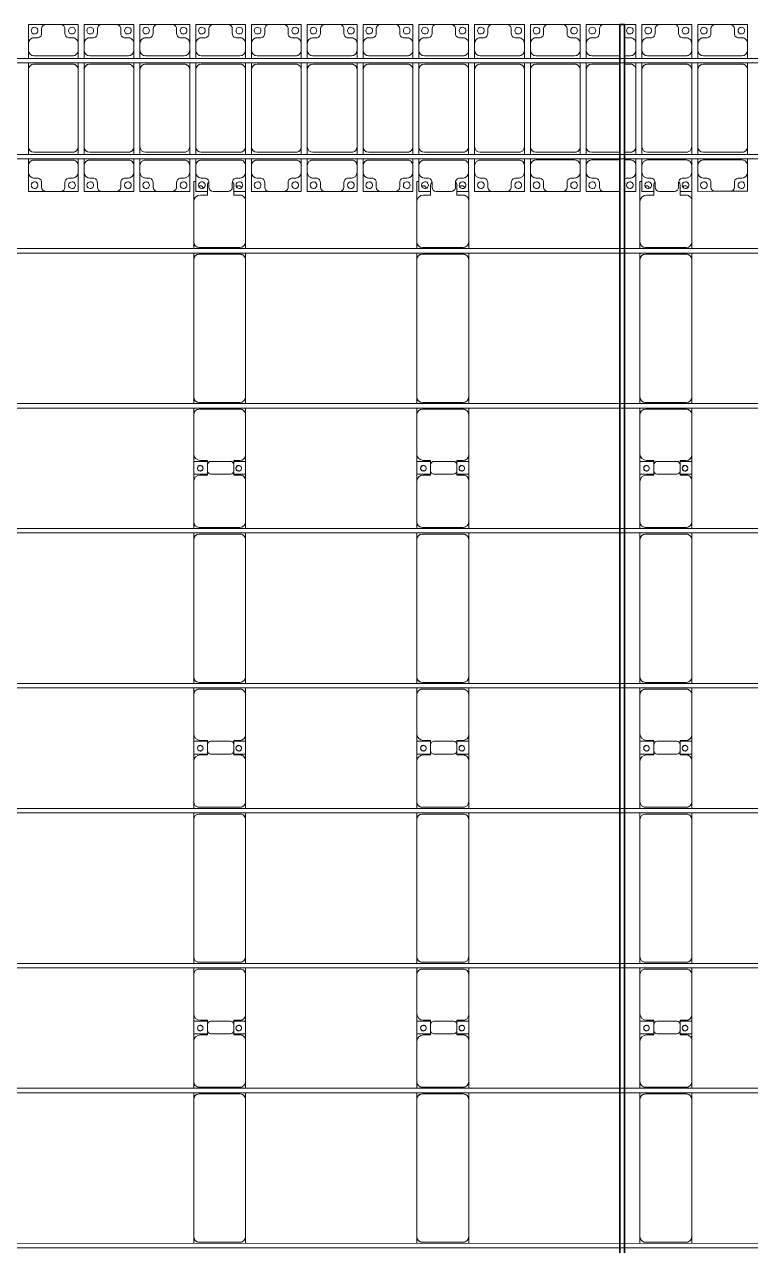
# Model space of a CAD drawing. Header units: millimetres. Extents: x -201615 to 10595, y 61217 to 115919.
# Drawn here: x -139633 to -133125, y 97802 to 108753 of the extents above; entities that cross this region are included whole.
import ezdxf

# ---------------------------------------------------------------- set-up
doc = ezdxf.new("R2010")
doc.units = ezdxf.units.MM
doc.layers.add('A-GENM', color=13, linetype='Continuous', lineweight=9)
doc.layers.add('S-BEAM', color=12, linetype='Continuous', lineweight=9)

# ---------------------------------------------------------------- blocks, each defined once
blk = doc.blocks.new('Dai phaodi lai - DẢI PHAO ĐI LẠI-38152-BỐ TRÍ KHUNG KẾT CẤU BÈ PIN 03')
at = {"layer": 'A-GENM', "color": 7}
for p, q in [((54277, 748), (54433, 748)), ((54277, 579), (54277, 748)), ((54395, 710), (54395, 671)), ((54567, 748), (54433, 748)), ((54567, 748), (54723, 748)), ((54605, 671), (54605, 710)), ((54723, 748), (54723, 579)), ((54777, 748), (54933, 748)), ((54777, 579), (54777, 748)), ((54895, 710), (54895, 671)), ((55067, 748), (54933, 748)), ((55067, 748), (55223, 748)), ((55105, 671), (55105, 710)), ((55223, 748), (55223, 579)), ((55277, 748), (55433, 748)), ((55277, 579), (55277, 748)), ((55395, 710), (55395, 671)), ((55567, 748), (55433, 748)), ((55567, 748), (55723, 748)), ((55605, 671), (55605, 710)), ((55723, 748), (55723, 579)), ((55777, 748), (55933, 748)), ((55777, 579), (55777, 748)), ((55895, 710), (55895, 671)), ((56067, 748), (55933, 748)), ((56067, 748), (56223, 748)), ((56105, 671), (56105, 710)), ((56223, 748), (56223, 579)), ((56277, 748), (56433, 748)), ((56277, 579), (56277, 748)), ((56395, 710), (56395, 671)), ((56567, 748), (56433, 748)), ((56567, 748), (56723, 748)), ((56605, 671), (56605, 710)), ((56723, 748), (56723, 579)), ((56777, 748), (56933, 748)), ((56777, 579), (56777, 748)), ((56895, 710), (56895, 671)), ((57067, 748), (56933, 748)), ((57067, 748), (57223, 748)), ((57105, 671), (57105, 710)), ((57223, 748), (57223, 579)), ((57277, 748), (57433, 748)), ((57277, 579), (57277, 748)), ((57395, 710), (57395, 671)), ((57567, 748), (57433, 748)), ((57567, 748), (57723, 748)), ((57605, 671), (57605, 710)), ((57723, 748), (57723, 579)), ((57777, 748), (57933, 748)), ((57777, 579), (57777, 748)), ((57895, 710), (57895, 671)), ((58067, 748), (57933, 748)), ((58067, 748), (58223, 748)), ((58105, 671), (58105, 710)), ((58223, 748), (58223, 579)), ((58277, 748), (58433, 748)), ((58277, 579), (58277, 748)), ((58395, 710), (58395, 671)), ((58567, 748), (58433, 748)), ((58567, 748), (58723, 748)), ((58605, 671), (58605, 710)), ((58723, 748), (58723, 579)), ((58777, 748), (58933, 748)), ((58777, 579), (58777, 748)), ((58895, 710), (58895, 671)), ((59067, 748), (58933, 748)), ((59067, 748), (59223, 748)), ((59105, 671), (59105, 710)), ((59223, 748), (59223, 579)), ((59277, 748), (59433, 748)), ((59277, 579), (59277, 748)), ((59395, 710), (59395, 671)), ((59567, 748), (59433, 748)), ((59567, 748), (59580, 748)), ((59620, 748), (59723, 748)), ((59723, 748), (59723, 579)), ((59777, 748), (59933, 748)), ((59777, 579), (59777, 748)), ((59895, 710), (59895, 671)), ((60067, 748), (59933, 748)), ((60067, 748), (60223, 748)), ((60105, 671), (60105, 710)), ((60223, 748), (60223, 579)), ((60277, 748), (60433, 748)), ((60277, 579), (60277, 748)), ((60395, 710), (60395, 671)), ((60567, 748), (60433, 748)), ((60567, 748), (60723, 748)), ((60605, 671), (60605, 710)), ((60723, 748), (60723, 579)), ((54277, 579), (54277, 517)), ((54364, 629), (54327, 629)), ((54673, 629), (54636, 629)), ((54723, 517), (54723, 579)), ((54777, 579), (54777, 517)), ((54864, 629), (54827, 629)), ((55173, 629), (55136, 629)), ((55223, 517), (55223, 579)), ((55277, 579), (55277, 517)), ((55364, 629), (55327, 629)), ((55673, 629), (55636, 629)), ((55723, 517), (55723, 579)), ((55777, 579), (55777, 517)), ((55864, 629), (55827, 629)), ((56173, 629), (56136, 629)), ((56223, 517), (56223, 579)), ((56277, 579), (56277, 517)), ((56364, 629), (56327, 629)), ((56673, 629), (56636, 629)), ((56723, 517), (56723, 579)), ((56777, 579), (56777, 517)), ((56864, 629), (56827, 629)), ((57173, 629), (57136, 629)), ((57223, 517), (57223, 579)), ((57277, 579), (57277, 517)), ((57364, 629), (57327, 629)), ((57673, 629), (57636, 629)), ((57723, 517), (57723, 579)), ((57777, 579), (57777, 517)), ((57864, 629), (57827, 629)), ((58173, 629), (58136, 629)), ((58223, 517), (58223, 579)), ((58277, 579), (58277, 517)), ((58364, 629), (58327, 629)), ((58673, 629), (58636, 629)), ((58723, 517), (58723, 579)), ((58777, 579), (58777, 517)), ((58864, 629), (58827, 629)), ((59173, 629), (59136, 629)), ((59223, 517), (59223, 579)), ((59277, 579), (59277, 517)), ((59364, 629), (59327, 629)), ((59673, 629), (59636, 629)), ((59723, 517), (59723, 579)), ((59777, 579), (59777, 517)), ((59864, 629), (59827, 629)), ((60173, 629), (60136, 629)), ((60223, 517), (60223, 579)), ((60277, 579), (60277, 517)), ((60364, 629), (60327, 629)), ((60673, 629), (60636, 629)), ((60723, 517), (60723, 579)), ((54277, 443), (54277, 517)), ((54327, 467), (54673, 467)), ((54723, 517), (54723, 443)), ((54777, 443), (54777, 517)), ((54827, 467), (55173, 467)), ((55223, 517), (55223, 443)), ((55277, 443), (55277, 517)), ((55327, 467), (55673, 467)), ((55723, 517), (55723, 443)), ((55777, 443), (55777, 517)), ((55827, 467), (56173, 467)), ((56223, 517), (56223, 443)), ((56277, 443), (56277, 517)), ((56327, 467), (56673, 467)), ((56723, 517), (56723, 443)), ((56777, 443), (56777, 517)), ((56827, 467), (57173, 467)), ((57223, 517), (57223, 443)), ((57277, 443), (57277, 517)), ((57327, 467), (57673, 467)), ((57723, 517), (57723, 443)), ((57777, 443), (57777, 517)), ((57827, 467), (58173, 467)), ((58223, 517), (58223, 443)), ((58277, 443), (58277, 517)), ((58327, 467), (58673, 467)), ((58723, 517), (58723, 443)), ((58777, 443), (58777, 517)), ((58827, 467), (59173, 467)), ((59223, 517), (59223, 443)), ((59277, 443), (59277, 517)), ((59327, 467), (59580, 467)), ((59620, 467), (59673, 467)), ((59723, 517), (59723, 443)), ((59777, 443), (59777, 517)), ((59827, 467), (60173, 467)), ((60223, 517), (60223, 443)), ((60277, 443), (60277, 517)), ((60327, 467), (60673, 467)), ((60723, 517), (60723, 443)), ((54277, 343), (54277, 403)), ((54277, 343), (54277, -348)), ((54673, 393), (54327, 393)), ((54723, 403), (54723, 343)), ((54723, -348), (54723, 343)), ((54777, 343), (54777, 403)), ((54777, 343), (54777, -348)), ((55173, 393), (54827, 393)), ((55223, 403), (55223, 343)), ((55223, -348), (55223, 343)), ((55277, 343), (55277, 403)), ((55277, 343), (55277, -348)), ((55673, 393), (55327, 393)), ((55723, 403), (55723, 343)), ((55723, -348), (55723, 343)), ((55777, 343), (55777, 403)), ((55777, 343), (55777, -348)), ((56173, 393), (55827, 393)), ((56223, 403), (56223, 343)), ((56223, -348), (56223, 343)), ((56277, 343), (56277, 403)), ((56277, 343), (56277, -348)), ((56673, 393), (56327, 393)), ((56723, 403), (56723, 343)), ((56723, -348), (56723, 343)), ((56777, 343), (56777, 403)), ((56777, 343), (56777, -348)), ((57173, 393), (56827, 393)), ((57223, 403), (57223, 343)), ((57223, -348), (57223, 343)), ((57277, 343), (57277, 403)), ((57277, 343), (57277, -348)), ((57673, 393), (57327, 393)), ((57723, 403), (57723, 343)), ((57723, -348), (57723, 343)), ((57777, 343), (57777, 403)), ((57777, 343), (57777, -348)), ((58173, 393), (57827, 393)), ((58223, 403), (58223, 343)), ((58223, -348), (58223, 343)), ((58277, 343), (58277, 403)), ((58277, 343), (58277, -348)), ((58673, 393), (58327, 393)), ((58723, 403), (58723, 343)), ((58723, -348), (58723, 343)), ((58777, 343), (58777, 403)), ((58777, 343), (58777, -348)), ((59173, 393), (58827, 393)), ((59223, 403), (59223, 343)), ((59223, -348), (59223, 343)), ((59277, 343), (59277, 403)), ((59277, 343), (59277, -348)), ((59580, 393), (59327, 393)), ((59673, 393), (59620, 393)), ((59723, 403), (59723, 343)), ((59723, -348), (59723, 343)), ((59777, 343), (59777, 403)), ((59777, 343), (59777, -348)), ((60173, 393), (59827, 393)), ((60223, 403), (60223, 343)), ((60223, -348), (60223, 343)), ((60277, 343), (60277, 403)), ((60277, 343), (60277, -348)), ((60673, 393), (60327, 393)), ((60723, 403), (60723, 343)), ((60723, -348), (60723, 343)), ((54277, -417), (54277, -348)), ((54327, -398), (54673, -398)), ((54723, -348), (54723, -417)), ((54777, -417), (54777, -348)), ((54827, -398), (55173, -398)), ((55223, -348), (55223, -417)), ((55277, -417), (55277, -348)), ((55327, -398), (55673, -398)), ((55723, -348), (55723, -417)), ((55777, -417), (55777, -348)), ((55827, -398), (56173, -398)), ((56223, -348), (56223, -417)), ((56277, -417), (56277, -348)), ((56327, -398), (56673, -398)), ((56723, -348), (56723, -417)), ((56777, -417), (56777, -348)), ((56827, -398), (57173, -398)), ((57223, -348), (57223, -417)), ((57277, -417), (57277, -348)), ((57327, -398), (57673, -398)), ((57723, -348), (57723, -417)), ((57777, -417), (57777, -348)), ((57827, -398), (58173, -398)), ((58223, -348), (58223, -417)), ((58277, -417), (58277, -348)), ((58327, -398), (58673, -398)), ((58723, -348), (58723, -417)), ((58777, -417), (58777, -348)), ((58827, -398), (59173, -398)), ((59223, -348), (59223, -417)), ((59277, -417), (59277, -348)), ((59327, -398), (59580, -398)), ((59620, -398), (59673, -398)), ((59723, -348), (59723, -417)), ((59777, -417), (59777, -348)), ((59827, -398), (60173, -398)), ((60223, -348), (60223, -417)), ((60277, -417), (60277, -348)), ((60327, -398), (60673, -398)), ((60723, -348), (60723, -417)), ((54277, -517), (54277, -457)), ((54277, -517), (54277, -579)), ((54673, -467), (54327, -467)), ((54723, -457), (54723, -517)), ((54723, -579), (54723, -517)), ((54777, -517), (54777, -457)), ((54777, -517), (54777, -579)), ((55173, -467), (54827, -467)), ((55223, -457), (55223, -517)), ((55223, -579), (55223, -517)), ((55277, -517), (55277, -457)), ((55277, -517), (55277, -579)), ((55673, -467), (55327, -467)), ((55723, -457), (55723, -517)), ((55723, -579), (55723, -517)), ((55777, -517), (55777, -457)), ((55777, -517), (55777, -579)), ((56173, -467), (55827, -467)), ((56223, -457), (56223, -517)), ((56223, -579), (56223, -517)), ((56277, -517), (56277, -457)), ((56277, -517), (56277, -579)), ((56673, -467), (56327, -467)), ((56723, -457), (56723, -517)), ((56723, -579), (56723, -517)), ((56777, -517), (56777, -457)), ((56777, -517), (56777, -579)), ((57173, -467), (56827, -467)), ((57223, -457), (57223, -517)), ((57223, -579), (57223, -517)), ((57277, -517), (57277, -457)), ((57277, -517), (57277, -579)), ((57673, -467), (57327, -467)), ((57723, -457), (57723, -517)), ((57723, -579), (57723, -517)), ((57777, -517), (57777, -457)), ((57777, -517), (57777, -579)), ((58173, -467), (57827, -467)), ((58223, -457), (58223, -517)), ((58223, -579), (58223, -517)), ((58277, -517), (58277, -457)), ((58277, -517), (58277, -579)), ((58673, -467), (58327, -467)), ((58723, -457), (58723, -517)), ((58723, -579), (58723, -517)), ((58777, -517), (58777, -457)), ((58777, -517), (58777, -579)), ((59173, -467), (58827, -467)), ((59223, -457), (59223, -517)), ((59223, -579), (59223, -517)), ((59277, -517), (59277, -457)), ((59277, -517), (59277, -579)), ((59580, -467), (59327, -467)), ((59673, -467), (59620, -467)), ((59723, -457), (59723, -517)), ((59723, -579), (59723, -517)), ((59777, -517), (59777, -457)), ((59777, -517), (59777, -579)), ((60173, -467), (59827, -467)), ((60223, -457), (60223, -517)), ((60223, -579), (60223, -517)), ((60277, -517), (60277, -457)), ((60277, -517), (60277, -579)), ((60673, -467), (60327, -467)), ((60723, -457), (60723, -517)), ((60723, -579), (60723, -517)), ((54277, -748), (54277, -579)), ((54327, -629), (54364, -629)), ((54636, -629), (54673, -629)), ((54723, -579), (54723, -748)), ((54777, -748), (54777, -579)), ((54827, -629), (54864, -629)), ((55136, -629), (55173, -629)), ((55223, -579), (55223, -748)), ((55277, -748), (55277, -579)), ((55327, -629), (55364, -629)), ((55636, -629), (55673, -629)), ((55723, -579), (55723, -748)), ((55777, -748), (55777, -579)), ((55827, -629), (55864, -629)), ((56136, -629), (56173, -629)), ((56223, -579), (56223, -748)), ((56277, -748), (56277, -579)), ((56327, -629), (56364, -629)), ((56636, -629), (56673, -629)), ((56723, -579), (56723, -748)), ((56777, -748), (56777, -579)), ((56827, -629), (56864, -629)), ((57136, -629), (57173, -629)), ((57223, -579), (57223, -748)), ((57277, -748), (57277, -579)), ((57327, -629), (57364, -629)), ((57636, -629), (57673, -629)), ((57723, -579), (57723, -748)), ((57777, -748), (57777, -579)), ((57827, -629), (57864, -629)), ((58136, -629), (58173, -629)), ((58223, -579), (58223, -748)), ((58277, -748), (58277, -579)), ((58327, -629), (58364, -629)), ((58636, -629), (58673, -629)), ((58723, -579), (58723, -748)), ((58777, -748), (58777, -579)), ((58827, -629), (58864, -629)), ((59136, -629), (59173, -629)), ((59223, -579), (59223, -748)), ((59277, -748), (59277, -579)), ((59327, -629), (59364, -629)), ((59636, -629), (59673, -629)), ((59723, -579), (59723, -748)), ((59777, -748), (59777, -579)), ((59827, -629), (59864, -629)), ((60136, -629), (60173, -629)), ((60223, -579), (60223, -748)), ((60277, -748), (60277, -579)), ((60327, -629), (60364, -629)), ((60636, -629), (60673, -629)), ((60723, -579), (60723, -748)), ((54433, -748), (54277, -748)), ((54395, -671), (54395, -710)), ((54433, -748), (54567, -748)), ((54723, -748), (54567, -748)), ((54605, -710), (54605, -671)), ((54933, -748), (54777, -748)), ((54895, -671), (54895, -710)), ((54933, -748), (55067, -748)), ((55223, -748), (55067, -748)), ((55105, -710), (55105, -671)), ((55433, -748), (55277, -748)), ((55395, -671), (55395, -710)), ((55433, -748), (55567, -748)), ((55723, -748), (55567, -748)), ((55605, -710), (55605, -671)), ((55882, -748), (55777, -748)), ((55895, -671), (55895, -710)), ((55933, -748), (56067, -748)), ((56105, -710), (56105, -671)), ((56223, -748), (56118, -748)), ((56433, -748), (56277, -748)), ((56395, -671), (56395, -710)), ((56433, -748), (56567, -748)), ((56723, -748), (56567, -748)), ((56605, -710), (56605, -671)), ((56933, -748), (56777, -748)), ((56895, -671), (56895, -710)), ((56933, -748), (57067, -748)), ((57223, -748), (57067, -748)), ((57105, -710), (57105, -671)), ((57433, -748), (57277, -748)), ((57395, -671), (57395, -710)), ((57433, -748), (57567, -748)), ((57723, -748), (57567, -748)), ((57605, -710), (57605, -671)), ((57882, -748), (57777, -748)), ((57895, -671), (57895, -710)), ((57933, -748), (58067, -748)), ((58105, -710), (58105, -671)), ((58223, -748), (58118, -748)), ((58433, -748), (58277, -748)), ((58395, -671), (58395, -710)), ((58433, -748), (58567, -748)), ((58723, -748), (58567, -748)), ((58605, -710), (58605, -671)), ((58933, -748), (58777, -748)), ((58895, -671), (58895, -710)), ((58933, -748), (59067, -748)), ((59223, -748), (59067, -748)), ((59105, -710), (59105, -671)), ((59433, -748), (59277, -748)), ((59395, -671), (59395, -710)), ((59433, -748), (59567, -748)), ((59580, -748), (59567, -748)), ((59723, -748), (59620, -748)), ((59882, -748), (59777, -748)), ((59895, -671), (59895, -710)), ((59933, -748), (60067, -748)), ((60105, -710), (60105, -671)), ((60223, -748), (60118, -748)), ((60433, -748), (60277, -748)), ((60395, -671), (60395, -710)), ((60433, -748), (60567, -748)), ((60723, -748), (60567, -748)), ((60605, -710), (60605, -671))]:
    blk.add_line(p, q, dxfattribs=at)
for centre, radius, start, end in [((54332, 693), 30, 90, 270), ((54332, 693), 30, 270, 90), ((54355, 668), 40, 283.1885, 3.5081), ((54433, 710), 38, 90, 180), ((54433, 710), 38, 90, 120), ((54567, 710), 38, 0, 90), ((54567, 710), 38, 60, 90), ((54645, 668), 40, 176.4919, 256.8115), ((54668, 693), 30, 90, 270), ((54668, 693), 30, 270, 90), ((54832, 693), 30, 90, 270), ((54832, 693), 30, 270, 90), ((54855, 668), 40, 283.1885, 3.5081), ((54933, 710), 38, 90, 180), ((54933, 710), 38, 90, 120), ((55067, 710), 38, 0, 90), ((55067, 710), 38, 60, 90), ((55145, 668), 40, 176.4919, 256.8115), ((55168, 693), 30, 90, 270), ((55168, 693), 30, 270, 90), ((55332, 693), 30, 90, 270), ((55332, 693), 30, 270, 90), ((55355, 668), 40, 283.1885, 3.5081), ((55433, 710), 38, 90, 180), ((55433, 710), 38, 90, 120), ((55567, 710), 38, 0, 90), ((55567, 710), 38, 64.7477, 90), ((55645, 668), 40, 176.4919, 256.8115), ((55668, 693), 30, 90, 270), ((55668, 693), 30, 270, 90), ((55832, 693), 30, 90, 270), ((55832, 693), 30, 270, 90), ((55855, 668), 40, 283.1885, 3.5081), ((55933, 710), 38, 90, 180), ((55933, 710), 38, 90, 120), ((56067, 710), 38, 360, 90), ((56067, 710), 38, 60, 90), ((56145, 668), 40, 176.4919, 256.8115), ((56168, 693), 30, 90, 270), ((56168, 693), 30, 270, 90), ((56332, 693), 30, 90, 270), ((56332, 693), 30, 270, 90), ((56355, 668), 40, 283.1885, 3.5081), ((56433, 710), 38, 90, 180), ((56433, 710), 38, 90, 120), ((56567, 710), 38, 0, 90), ((56567, 710), 38, 60, 90), ((56645, 668), 40, 176.4919, 256.8115), ((56668, 693), 30, 90, 270), ((56668, 693), 30, 270, 90), ((56832, 693), 30, 90, 270), ((56832, 693), 30, 270, 90), ((56855, 668), 40, 283.1885, 3.5081), ((56933, 710), 38, 90, 180), ((56933, 710), 38, 90, 120), ((57067, 710), 38, 0, 90), ((57067, 710), 38, 60, 90), ((57145, 668), 40, 176.4919, 256.8115), ((57168, 693), 30, 90, 270), ((57168, 693), 30, 270, 90), ((57332, 693), 30, 90, 270), ((57332, 693), 30, 270, 90), ((57355, 668), 40, 283.1885, 3.5081), ((57433, 710), 38, 90, 180), ((57433, 710), 38, 90, 120), ((57567, 710), 38, 0, 90), ((57567, 710), 38, 60, 90), ((57645, 668), 40, 176.4919, 256.8115), ((57668, 693), 30, 90, 270), ((57668, 693), 30, 270, 90), ((57832, 693), 30, 90, 270), ((57832, 693), 30, 270, 90), ((57855, 668), 40, 283.1885, 3.5081), ((57933, 710), 38, 90, 180), ((57933, 710), 38, 90, 120), ((58067, 710), 38, 360, 90), ((58067, 710), 38, 60, 90), ((58145, 668), 40, 176.4919, 256.8115), ((58168, 693), 30, 90, 270), ((58168, 693), 30, 270, 90), ((58332, 693), 30, 90, 270), ((58332, 693), 30, 270, 90), ((58355, 668), 40, 283.1885, 3.5081), ((58433, 710), 38, 90, 180), ((58433, 710), 38, 90, 120), ((58567, 710), 38, 0, 90), ((58567, 710), 38, 60, 90), ((58645, 668), 40, 176.4919, 256.8115), ((58668, 693), 30, 90, 270), ((58668, 693), 30, 270, 90), ((58832, 693), 30, 90, 270), ((58832, 693), 30, 270, 90), ((58855, 668), 40, 283.1885, 3.5081), ((58933, 710), 38, 90, 180), ((58933, 710), 38, 90, 120), ((59067, 710), 38, 0, 90), ((59067, 710), 38, 60, 90), ((59145, 668), 40, 176.4919, 256.8115), ((59168, 693), 30, 90, 270), ((59168, 693), 30, 270, 90), ((59332, 693), 30, 90, 270), ((59332, 693), 30, 270, 90), ((59355, 668), 40, 283.1885, 3.5081), ((59433, 710), 38, 90, 180), ((59433, 710), 38, 90, 120), ((59567, 710), 38, 75, 90), ((59567, 710), 38, 75, 90), ((59668, 693), 30, 90, 270), ((59668, 693), 30, 270, 90), ((59832, 693), 30, 90, 270), ((59832, 693), 30, 270, 90), ((59855, 668), 40, 283.1885, 3.5081), ((59933, 710), 38, 90, 180), ((59933, 710), 38, 90, 120), ((60067, 710), 38, 0, 90), ((60067, 710), 38, 60, 90), ((60145, 668), 40, 176.4919, 256.8115), ((60168, 693), 30, 90, 270), ((60168, 693), 30, 270, 90), ((60332, 693), 30, 90, 270), ((60332, 693), 30, 270, 90), ((60355, 668), 40, 283.1885, 3.5081), ((60433, 710), 38, 90, 180), ((60433, 710), 38, 90, 120), ((60567, 710), 38, 360, 90), ((60567, 710), 38, 60, 90), ((60645, 668), 40, 176.4919, 256.8115), ((60668, 693), 30, 90, 270), ((60668, 693), 30, 270, 90), ((54327, 579), 50, 90, 180), ((54327, 579), 50, 90, 120), ((54673, 579), 50, 0, 90), ((54673, 579), 50, 60, 90), ((54827, 579), 50, 90, 180), ((54827, 579), 50, 90, 120), ((55173, 579), 50, 0, 90), ((55173, 579), 50, 60, 90), ((55327, 579), 50, 90, 180), ((55327, 579), 50, 90, 120), ((55673, 579), 50, 0, 90), ((55673, 579), 50, 60, 90), ((55827, 579), 50, 90, 180), ((55827, 579), 50, 90, 120), ((56173, 579), 50, 360, 90), ((56173, 579), 50, 60, 90), ((56327, 579), 50, 90, 180), ((56327, 579), 50, 90, 120), ((56673, 579), 50, 0, 90), ((56673, 579), 50, 60, 90), ((56827, 579), 50, 90, 180), ((56827, 579), 50, 93.1966, 120), ((57173, 579), 50, 0, 90), ((57173, 579), 50, 60, 90), ((57327, 579), 50, 90, 180), ((57327, 579), 50, 90, 120), ((57673, 579), 50, 0, 90), ((57673, 579), 50, 60, 90), ((57827, 579), 50, 90, 180), ((57827, 579), 50, 90, 120), ((58173, 579), 50, 0, 90), ((58173, 579), 50, 60, 90), ((58327, 579), 50, 90, 180), ((58327, 579), 50, 90, 120), ((58673, 579), 50, 0, 90), ((58673, 579), 50, 60, 90), ((58827, 579), 50, 90, 180), ((58827, 579), 50, 90, 120), ((59173, 579), 50, 0, 90), ((59173, 579), 50, 60, 90), ((59327, 579), 50, 90, 180), ((59327, 579), 50, 90, 120), ((59645, 668), 40, 231.1785, 256.8115), ((59673, 579), 50, 0, 90), ((59673, 579), 50, 60, 90), ((59827, 579), 50, 90, 180), ((59827, 579), 50, 90, 120), ((60173, 579), 50, 0, 90), ((60173, 579), 50, 60, 90), ((60327, 579), 50, 90, 180), ((60327, 579), 50, 90, 120), ((60673, 579), 50, 0, 90), ((60673, 579), 50, 60, 90), ((54327, 517), 50, 180, 270), ((54327, 517), 50, 240, 270), ((54673, 517), 50, 270, 0), ((54673, 517), 50, 270, 300), ((54827, 517), 50, 180, 270), ((54827, 517), 50, 240, 270), ((55173, 517), 50, 270, 360), ((55173, 517), 50, 270, 300), ((55327, 517), 50, 180, 270), ((55327, 517), 50, 240, 270), ((55673, 517), 50, 270, 360), ((55673, 517), 50, 270, 300), ((55827, 517), 50, 180, 270), ((55827, 517), 50, 240, 270), ((56173, 517), 50, 270, 360), ((56173, 517), 50, 270, 300), ((56327, 517), 50, 180, 270), ((56327, 517), 50, 240, 270), ((56673, 517), 50, 270, 0), ((56673, 517), 50, 270, 300), ((56827, 517), 50, 180, 270), ((56827, 517), 50, 240, 266.8009), ((57173, 517), 50, 270, 360), ((57173, 517), 50, 270, 300), ((57327, 517), 50, 180, 270), ((57327, 517), 50, 240, 270), ((57673, 517), 50, 270, 0), ((57673, 517), 50, 270, 300), ((57827, 517), 50, 180, 270), ((57827, 517), 50, 240, 270), ((58173, 517), 50, 270, 0), ((58173, 517), 50, 270, 300), ((58327, 517), 50, 180, 270), ((58327, 517), 50, 240, 270), ((58673, 517), 50, 270, 0), ((58673, 517), 50, 270, 300), ((58827, 517), 50, 180, 270), ((58827, 517), 50, 240, 270), ((59173, 517), 50, 270, 360), ((59173, 517), 50, 270, 300), ((59327, 517), 50, 180, 270), ((59327, 517), 50, 240, 270), ((59673, 517), 50, 270, 360), ((59673, 517), 50, 270, 300), ((59827, 517), 50, 180, 270), ((59827, 517), 50, 240, 270), ((60173, 517), 50, 270, 0), ((60173, 517), 50, 270, 300), ((60327, 517), 50, 180, 270), ((60327, 517), 50, 240, 270), ((60673, 517), 50, 270, 360), ((60673, 517), 50, 270, 300), ((54327, 343), 50, 90, 180), ((54327, 343), 50, 150, 180), ((54327, 343), 50, 105, 135), ((54673, 343), 50, 360, 90), ((54673, 343), 50, 45, 75), ((54827, 343), 50, 90, 180), ((54827, 343), 50, 150, 180), ((54827, 343), 50, 105, 135), ((55173, 343), 50, 360, 90), ((55173, 343), 50, 45, 75), ((55327, 343), 50, 90, 180), ((55327, 343), 50, 150, 180), ((55327, 343), 50, 105, 135), ((55673, 343), 50, 0, 90), ((55673, 343), 50, 45, 75), ((55827, 343), 50, 90, 180), ((55827, 343), 50, 150, 180), ((55827, 343), 50, 105, 135), ((56173, 343), 50, 0, 90), ((56173, 343), 50, 45, 75), ((56327, 343), 50, 90, 180), ((56327, 343), 50, 150, 180), ((56327, 343), 50, 105, 135), ((56673, 343), 50, 0, 90), ((56673, 343), 50, 45, 75), ((56827, 343), 50, 90, 180), ((56827, 343), 50, 150, 180), ((56827, 343), 50, 105, 135), ((57173, 343), 50, 0, 90), ((57173, 343), 50, 45, 75), ((57327, 343), 50, 90, 180), ((57327, 343), 50, 150, 180), ((57327, 343), 50, 105, 135), ((57673, 343), 50, 0, 90), ((57673, 343), 50, 45, 75), ((57827, 343), 50, 90, 180), ((57827, 343), 50, 150, 180), ((57827, 343), 50, 105, 135), ((58173, 343), 50, 0, 90), ((58173, 343), 50, 45, 75), ((58327, 343), 50, 90, 180), ((58327, 343), 50, 150, 180), ((58327, 343), 50, 105, 135), ((58673, 343), 50, 360, 90), ((58673, 343), 50, 45, 75), ((58827, 343), 50, 90, 180), ((58827, 343), 50, 150, 180), ((58827, 343), 50, 105, 135), ((59173, 343), 50, 0, 90), ((59173, 343), 50, 45, 75), ((59327, 343), 50, 90, 180), ((59327, 343), 50, 150, 180), ((59327, 343), 50, 105, 135), ((59673, 343), 50, 0, 90), ((59673, 343), 50, 45, 75), ((59827, 343), 50, 90, 180), ((59827, 343), 50, 150, 180), ((59827, 343), 50, 105, 135), ((60173, 343), 50, 0, 90), ((60173, 343), 50, 45, 75), ((60327, 343), 50, 90, 180), ((60327, 343), 50, 150, 180), ((60327, 343), 50, 105, 135), ((60673, 343), 50, 0, 90), ((60673, 343), 50, 45, 75), ((54327, -348), 50, 180, 270), ((54327, -348), 50, 195, 225), ((54673, -348), 50, 270, 360), ((54673, -348), 50, 270, 300), ((54673, -348), 50, 315, 345), ((54827, -348), 50, 180, 270), ((54827, -348), 50, 195, 225), ((55173, -348), 50, 270, 360), ((55173, -348), 50, 270, 300), ((55173, -348), 50, 315, 345), ((55327, -348), 50, 180, 270), ((55327, -348), 50, 195, 225), ((55673, -348), 50, 270, 360), ((55673, -348), 50, 270, 300), ((55673, -348), 50, 315, 345), ((55827, -348), 50, 180, 270), ((55827, -348), 50, 195, 222.0326), ((56173, -348), 50, 270, 360), ((56173, -348), 50, 270, 300), ((56173, -348), 50, 315, 345), ((56327, -348), 50, 180, 270), ((56327, -348), 50, 195, 225), ((56673, -348), 50, 270, 0), ((56673, -348), 50, 270, 300), ((56673, -348), 50, 315, 345), ((56827, -348), 50, 180, 270), ((56827, -348), 50, 195, 225), ((57173, -348), 50, 270, 0), ((57173, -348), 50, 270, 300), ((57173, -348), 50, 315, 345), ((57327, -348), 50, 180, 270), ((57327, -348), 50, 195, 225), ((57673, -348), 50, 270, 360), ((57673, -348), 50, 270, 300), ((57673, -348), 50, 315, 345), ((57827, -348), 50, 180, 270), ((57827, -348), 50, 195, 225), ((58173, -348), 50, 270, 360), ((58173, -348), 50, 270, 300), ((58173, -348), 50, 315, 345), ((58327, -348), 50, 180, 270), ((58327, -348), 50, 195, 225), ((58673, -348), 50, 270, 360), ((58673, -348), 50, 270, 300), ((58673, -348), 50, 315, 345), ((58827, -348), 50, 180, 270), ((58827, -348), 50, 195, 225), ((59173, -348), 50, 270, 0), ((59173, -348), 50, 270, 300), ((59173, -348), 50, 315, 345), ((59327, -348), 50, 180, 270), ((59327, -348), 50, 195, 225), ((59673, -348), 50, 270, 360), ((59673, -348), 50, 270, 300), ((59673, -348), 50, 315, 345), ((59827, -348), 50, 180, 270), ((59827, -348), 50, 195, 225), ((60173, -348), 50, 270, 360), ((60173, -348), 50, 270, 300), ((60173, -348), 50, 315, 345), ((60327, -348), 50, 180, 270), ((60327, -348), 50, 195, 225), ((60673, -348), 50, 270, 360), ((60673, -348), 50, 270, 300), ((60673, -348), 50, 315, 345), ((54327, -517), 50, 90, 180), ((54327, -517), 50, 90, 120), ((54673, -517), 50, 360, 90), ((54673, -517), 50, 60, 90), ((54827, -517), 50, 90, 180), ((54827, -517), 50, 90, 120), ((55173, -517), 50, 360, 90), ((55173, -517), 50, 60, 90), ((55327, -517), 50, 90, 180), ((55327, -517), 50, 90, 120), ((55673, -517), 50, 360, 90), ((55673, -517), 50, 60, 90), ((55827, -517), 50, 90, 180), ((55827, -517), 50, 90, 120), ((56173, -517), 50, 360, 90), ((56173, -517), 50, 60, 90), ((56327, -517), 50, 90, 180), ((56327, -517), 50, 90, 120), ((56673, -517), 50, 360, 90), ((56673, -517), 50, 60, 90), ((56827, -517), 50, 90, 180), ((56827, -517), 50, 93.2134, 120), ((57173, -517), 50, 360, 90), ((57173, -517), 50, 60, 90), ((57327, -517), 50, 90, 180), ((57327, -517), 50, 90, 120), ((57673, -517), 50, 0, 90), ((57673, -517), 50, 60, 90), ((57827, -517), 50, 90, 180), ((57827, -517), 50, 90, 120), ((58173, -517), 50, 360, 90), ((58173, -517), 50, 60, 90), ((58327, -517), 50, 90, 180), ((58327, -517), 50, 90, 120), ((58673, -517), 50, 0, 90), ((58673, -517), 50, 60, 90), ((58827, -517), 50, 90, 180), ((58827, -517), 50, 90, 120), ((59173, -517), 50, 360, 90), ((59173, -517), 50, 60, 90), ((59327, -517), 50, 90, 180), ((59327, -517), 50, 90, 120), ((59673, -517), 50, 360, 90), ((59673, -517), 50, 60, 90), ((59827, -517), 50, 90, 180), ((59827, -517), 50, 90, 120), ((60173, -517), 50, 360, 90), ((60173, -517), 50, 60, 90), ((60327, -517), 50, 90, 180), ((60327, -517), 50, 90, 120), ((60673, -517), 50, 360, 90), ((60673, -517), 50, 60, 90), ((54327, -579), 50, 180, 270), ((54327, -579), 50, 240, 270), ((54355, -668), 40, 356.4919, 76.8115), ((54645, -668), 40, 103.1885, 183.5081), ((54673, -579), 50, 270, 360), ((54673, -579), 50, 270, 300), ((54827, -579), 50, 180, 270), ((54827, -579), 50, 240, 270), ((54855, -668), 40, 356.4919, 76.8115), ((55145, -668), 40, 103.1885, 183.5081), ((55173, -579), 50, 270, 360), ((55173, -579), 50, 270, 300), ((55327, -579), 50, 180, 270), ((55327, -579), 50, 240, 270), ((55355, -668), 40, 356.4919, 76.8115), ((55645, -668), 40, 103.1885, 183.5081), ((55673, -579), 50, 270, 360), ((55673, -579), 50, 270, 300), ((55827, -579), 50, 180, 270), ((55827, -579), 50, 240, 270), ((55855, -668), 40, 356.4919, 76.8115), ((56145, -668), 40, 103.1885, 183.5081), ((56173, -579), 50, 270, 360), ((56173, -579), 50, 270, 300), ((56327, -579), 50, 180, 270), ((56327, -579), 50, 240, 270), ((56355, -668), 40, 356.4919, 76.8115), ((56645, -668), 40, 103.1885, 183.5081), ((56673, -579), 50, 270, 360), ((56673, -579), 50, 270, 300), ((56827, -579), 50, 180, 270), ((56827, -579), 50, 240, 266.7841), ((56855, -668), 40, 356.4919, 76.8115), ((57145, -668), 40, 103.1885, 183.5081), ((57173, -579), 50, 270, 360), ((57173, -579), 50, 270, 300), ((57327, -579), 50, 180, 270), ((57327, -579), 50, 240, 270), ((57355, -668), 40, 356.4919, 76.8115), ((57645, -668), 40, 103.1885, 183.5081), ((57673, -579), 50, 270, 360), ((57673, -579), 50, 270, 300), ((57827, -579), 50, 180, 270), ((57827, -579), 50, 240, 270), ((57855, -668), 40, 356.4919, 76.8115), ((58145, -668), 40, 103.1885, 183.5081), ((58173, -579), 50, 270, 360), ((58173, -579), 50, 270, 300), ((58327, -579), 50, 180, 270), ((58327, -579), 50, 240, 270), ((58355, -668), 40, 356.4919, 76.8115), ((58645, -668), 40, 103.1885, 183.5081), ((58673, -579), 50, 270, 360), ((58673, -579), 50, 270, 300), ((58827, -579), 50, 180, 270), ((58827, -579), 50, 240, 270), ((58855, -668), 40, 356.4919, 76.8115), ((59145, -668), 40, 103.1885, 183.5081), ((59173, -579), 50, 270, 360), ((59173, -579), 50, 270, 300), ((59327, -579), 50, 180, 270), ((59327, -579), 50, 240, 270), ((59355, -668), 40, 356.4919, 76.8115), ((59645, -668), 40, 103.1885, 128.8215), ((59673, -579), 50, 270, 360), ((59673, -579), 50, 270, 300), ((59827, -579), 50, 180, 270), ((59827, -579), 50, 240, 270), ((59855, -668), 40, 356.4919, 76.8115), ((60145, -668), 40, 103.1885, 183.5081), ((60173, -579), 50, 270, 360), ((60173, -579), 50, 270, 300), ((60327, -579), 50, 180, 270), ((60327, -579), 50, 240, 270), ((60355, -668), 40, 356.4919, 76.8115), ((60645, -668), 40, 103.1885, 183.5081), ((60673, -579), 50, 270, 360), ((60673, -579), 50, 270, 300), ((54332, -693), 30, 90, 270), ((54332, -693), 30, 270, 90), ((54433, -710), 38, 180, 270), ((54433, -710), 38, 240, 270), ((54567, -710), 38, 270, 360), ((54567, -710), 38, 270, 300), ((54668, -693), 30, 90, 270), ((54668, -693), 30, 270, 90), ((54832, -693), 30, 90, 270), ((54832, -693), 30, 270, 90), ((54933, -710), 38, 180, 270), ((54933, -710), 38, 240, 270), ((55067, -710), 38, 270, 0), ((55067, -710), 38, 270, 300), ((55168, -693), 30, 90, 270), ((55168, -693), 30, 270, 90), ((55332, -693), 30, 90, 270), ((55332, -693), 30, 270, 90), ((55433, -710), 38, 180, 270), ((55433, -710), 38, 240, 270), ((55567, -710), 38, 270, 0), ((55567, -710), 38, 270, 295.22), ((55668, -693), 30, 90, 270), ((55668, -693), 30, 270, 90), ((55832, -693), 30, 90, 270), ((55832, -693), 30, 270, 90), ((55933, -710), 38, 180, 270), ((56067, -710), 38, 270, 0), ((56168, -693), 30, 90, 270), ((56168, -693), 30, 270, 90), ((56332, -693), 30, 90, 270), ((56332, -693), 30, 270, 90), ((56433, -710), 38, 180, 270), ((56433, -710), 38, 240, 270), ((56567, -710), 38, 270, 0), ((56567, -710), 38, 270, 300), ((56668, -693), 30, 90, 270), ((56668, -693), 30, 270, 90), ((56832, -693), 30, 90, 270), ((56832, -693), 30, 270, 90), ((56933, -710), 38, 180, 270), ((56933, -710), 38, 240, 270), ((57067, -710), 38, 270, 360), ((57067, -710), 38, 270, 300), ((57168, -693), 30, 90, 270), ((57168, -693), 30, 270, 90), ((57332, -693), 30, 90, 270), ((57332, -693), 30, 270, 90), ((57433, -710), 38, 180, 270), ((57433, -710), 38, 240, 270), ((57567, -710), 38, 270, 0), ((57567, -710), 38, 270, 300), ((57668, -693), 30, 90, 270), ((57668, -693), 30, 270, 90), ((57832, -693), 30, 90, 270), ((57832, -693), 30, 270, 90), ((57933, -710), 38, 180, 270), ((58067, -710), 38, 270, 0), ((58168, -693), 30, 90, 270), ((58168, -693), 30, 270, 90), ((58332, -693), 30, 90, 270), ((58332, -693), 30, 270, 90), ((58433, -710), 38, 180, 270), ((58433, -710), 38, 240, 270), ((58567, -710), 38, 270, 0), ((58567, -710), 38, 270, 300), ((58668, -693), 30, 90, 270), ((58668, -693), 30, 270, 90), ((58832, -693), 30, 90, 270), ((58832, -693), 30, 270, 90), ((58933, -710), 38, 180, 270), ((58933, -710), 38, 240, 270), ((59067, -710), 38, 270, 360), ((59067, -710), 38, 270, 300), ((59168, -693), 30, 90, 270), ((59168, -693), 30, 270, 90), ((59332, -693), 30, 90, 270), ((59332, -693), 30, 270, 90), ((59433, -710), 38, 180, 270), ((59433, -710), 38, 240, 270), ((59567, -710), 38, 270, 285), ((59567, -710), 38, 270, 285), ((59668, -693), 30, 90, 270), ((59668, -693), 30, 270, 90), ((59832, -693), 30, 90, 270), ((59832, -693), 30, 270, 90), ((59933, -710), 38, 180, 270), ((60067, -710), 38, 270, 0), ((60168, -693), 30, 90, 270), ((60168, -693), 30, 270, 90), ((60332, -693), 30, 90, 270), ((60332, -693), 30, 270, 90), ((60433, -710), 38, 180, 270), ((60433, -710), 38, 240, 270), ((60567, -710), 38, 270, 360), ((60567, -710), 38, 270, 300), ((60668, -693), 30, 90, 270), ((60668, -693), 30, 270, 90)]:
    blk.add_arc(centre, radius, start, end, dxfattribs=at)
blk = doc.blocks.new('Dai phao do pin - DẢI PHAO ĐỠ PIN-16696-BỐ TRÍ KHUNG KẾT CẤU BÈ PIN 03')
at = {"layer": 'A-GENM', "color": 7}
for p, q in [((24420, 242), (24480, 242)), ((25710, 242), (24480, 242)), ((25710, 242), (25770, 242)), ((25810, 242), (25870, 242)), ((26230, 242), (25870, 242)), ((26230, 242), (26412, 242)), ((26298, 242), (26480, 242)), ((26298, 118), (26298, 242)), ((26412, 242), (26412, 118)), ((26830, 242), (26480, 242)), ((26830, 242), (26890, 242)), ((26930, 242), (26990, 242)), ((28220, 242), (26990, 242)), ((28220, 242), (28280, 242)), ((28320, 242), (28380, 242)), ((28740, 242), (28380, 242)), ((28740, 242), (28922, 242)), ((28808, 242), (28990, 242)), ((28808, 118), (28808, 242)), ((28922, 242), (28922, 118)), ((29340, 242), (28990, 242)), ((29340, 242), (29400, 242)), ((29440, 242), (29500, 242)), ((30730, 242), (29500, 242)), ((30730, 242), (30790, 242)), ((30830, 242), (30890, 242)), ((31250, 242), (30890, 242)), ((31250, 242), (31432, 242)), ((31318, 242), (31500, 242)), ((31318, 118), (31318, 242)), ((31432, 242), (31432, 118)), ((31850, 242), (31500, 242)), ((31850, 242), (31910, 242)), ((31950, 242), (32010, 242)), ((33240, 242), (32010, 242)), ((33240, 242), (33300, 242)), ((33340, 242), (33400, 242)), ((33760, 242), (33400, 242)), ((33760, 242), (33942, 242)), ((33942, 242), (33942, 223)), ((24430, 192), (24430, -173)), ((25760, -173), (25760, 192)), ((25820, 192), (25820, -173)), ((26290, 118), (26290, 182)), ((26382, 118), (26290, 118)), ((26420, 118), (26328, 118)), ((26420, 182), (26420, 118)), ((26880, -173), (26880, 192)), ((26940, 192), (26940, -173)), ((28270, -173), (28270, 192)), ((28330, 192), (28330, -173)), ((28800, 118), (28800, 182)), ((28892, 118), (28800, 118)), ((28930, 118), (28838, 118)), ((28930, 182), (28930, 118)), ((29390, -173), (29390, 192)), ((29450, 192), (29450, -173)), ((30780, -173), (30780, 192)), ((30840, 192), (30840, -173)), ((31310, 118), (31310, 182)), ((31402, 118), (31310, 118)), ((31440, 118), (31348, 118)), ((31440, 182), (31440, 118)), ((31900, -173), (31900, 192)), ((31960, 192), (31960, -173)), ((33290, -173), (33290, 192)), ((33350, 192), (33350, -173)), ((33820, 118), (33820, 182)), ((33912, 118), (33820, 118)), ((26298, 88), (26298, -88)), ((26412, -88), (26412, 88)), ((28808, 88), (28808, -88)), ((28922, -88), (28922, 88)), ((31318, 88), (31318, -88)), ((31432, -88), (31432, 88)), ((26290, -173), (26290, -118)), ((26290, -118), (26382, -118)), ((26298, -223), (26298, -118)), ((26328, -118), (26420, -118)), ((26412, -118), (26412, -223)), ((26420, -118), (26420, -173)), ((28800, -173), (28800, -118)), ((28800, -118), (28892, -118)), ((28808, -223), (28808, -118)), ((28838, -118), (28930, -118)), ((28922, -118), (28922, -223)), ((28930, -118), (28930, -173)), ((31310, -173), (31310, -118)), ((31310, -118), (31402, -118)), ((31318, -223), (31318, -118)), ((31348, -118), (31440, -118)), ((31432, -118), (31432, -223)), ((31440, -118), (31440, -173)), ((33820, -173), (33820, -118)), ((33820, -118), (33912, -118)), ((24480, -223), (24420, -223)), ((24480, -223), (25710, -223)), ((25770, -223), (25710, -223)), ((25870, -223), (25810, -223)), ((25870, -223), (26240, -223)), ((26412, -223), (26240, -223)), ((26470, -223), (26298, -223)), ((26470, -223), (26830, -223)), ((26890, -223), (26830, -223)), ((26990, -223), (26930, -223)), ((26990, -223), (28220, -223)), ((28280, -223), (28220, -223)), ((28380, -223), (28320, -223)), ((28380, -223), (28750, -223)), ((28922, -223), (28750, -223)), ((28980, -223), (28808, -223)), ((28980, -223), (29340, -223)), ((29400, -223), (29340, -223)), ((29500, -223), (29440, -223)), ((29500, -223), (30730, -223)), ((30790, -223), (30730, -223)), ((30890, -223), (30830, -223)), ((30890, -223), (31260, -223)), ((31432, -223), (31260, -223)), ((31490, -223), (31318, -223)), ((31490, -223), (31850, -223)), ((31910, -223), (31850, -223)), ((32010, -223), (31950, -223)), ((32010, -223), (33240, -223)), ((33300, -223), (33240, -223)), ((33400, -223), (33340, -223)), ((33400, -223), (33770, -223)), ((33854, -223), (33770, -223))]:
    blk.add_line(p, q, dxfattribs=at)
for centre, radius, start, end in [((24480, 192), 50, 90, 180), ((24480, 192), 50, 120, 180), ((25710, 192), 50, 0, 90), ((25710, 192), 50, 15, 75), ((25870, 192), 50, 90, 180), ((26230, 182), 60, 360, 90), ((26480, 182), 60, 90, 180), ((26830, 192), 50, 360, 90), ((26990, 192), 50, 90, 180), ((26990, 192), 50, 120, 180), ((28220, 192), 50, 360, 90), ((28220, 192), 50, 15, 75), ((28380, 192), 50, 90, 180), ((28740, 182), 60, 360, 90), ((28990, 182), 60, 90, 180), ((29340, 192), 50, 0, 90), ((29500, 192), 50, 90, 180), ((29500, 192), 50, 120, 180), ((30730, 192), 50, 360, 90), ((30730, 192), 50, 15, 75), ((30890, 192), 50, 90, 180), ((31250, 182), 60, 360, 90), ((31500, 182), 60, 90, 180), ((31850, 192), 50, 360, 90), ((32010, 192), 50, 90, 180), ((32010, 192), 50, 120, 180), ((33240, 192), 50, 360, 90), ((33240, 192), 50, 15, 75), ((33400, 192), 50, 90, 180), ((33760, 182), 60, 360, 90), ((25870, 192), 50, 150, 180), ((26328, 88), 30, 90, 180), ((26349, 183), 25, 0, 180), ((26349, 183), 25, 180, 0), ((26351, 183), 25, 360, 180), ((26351, 183), 25, 180, 360), ((26382, 88), 30, 360, 90), ((26830, 192), 50, 360, 30), ((28380, 192), 50, 150, 180), ((28838, 88), 30, 90, 180), ((28859, 183), 25, 0, 180), ((28859, 183), 25, 180, 0), ((28861, 183), 25, 360, 180), ((28861, 183), 25, 180, 0), ((28892, 88), 30, 360, 90), ((29340, 192), 50, 0, 30), ((30890, 192), 50, 150, 180), ((31348, 88), 30, 90, 180), ((31369, 183), 25, 360, 180), ((31369, 183), 25, 180, 0), ((31371, 183), 25, 0, 180), ((31371, 183), 25, 180, 360), ((31402, 88), 30, 0, 90), ((31850, 192), 50, 360, 30), ((33400, 192), 50, 150, 180), ((33879, 183), 25, 275.3835, 0), ((33879, 183), 25, 360, 30), ((33912, 88), 30, 34.3261, 90), ((26328, -88), 30, 180, 270), ((26382, -88), 30, 270, 0), ((28838, -88), 30, 180, 270), ((28892, -88), 30, 270, 0), ((31348, -88), 30, 180, 270), ((31402, -88), 30, 270, 360), ((33912, -88), 30, 270, 324.8292), ((24480, -173), 50, 180, 270), ((24480, -173), 50, 180, 210), ((24480, -173), 50, 225, 255), ((25710, -173), 50, 270, 0), ((25710, -173), 50, 285, 315), ((25710, -173), 50, 330, 360), ((25870, -173), 50, 180, 270), ((25870, -173), 50, 180, 210), ((26240, -173), 50, 270, 0), ((26240, -173), 50, 330, 0), ((26349, -162), 25, 0, 180), ((26349, -162), 25, 180, 0), ((26351, -162), 25, 0, 180), ((26351, -162), 25, 180, 0), ((26470, -173), 50, 180, 270), ((26470, -173), 50, 180, 210), ((26830, -173), 50, 270, 0), ((26830, -173), 50, 330, 360), ((26990, -173), 50, 180, 270), ((26990, -173), 50, 180, 210), ((26990, -173), 50, 225, 255), ((28220, -173), 50, 270, 0), ((28220, -173), 50, 285, 315), ((28220, -173), 50, 330, 360), ((28380, -173), 50, 180, 270), ((28380, -173), 50, 180, 210), ((28750, -173), 50, 270, 360), ((28750, -173), 50, 330, 360), ((28859, -162), 25, 360, 180), ((28859, -162), 25, 180, 0), ((28861, -162), 25, 0, 180), ((28861, -162), 25, 180, 0), ((28980, -173), 50, 180, 270), ((28980, -173), 50, 180, 210), ((29340, -173), 50, 270, 0), ((29340, -173), 50, 330, 360), ((29500, -173), 50, 180, 270), ((29500, -173), 50, 180, 210), ((29500, -173), 50, 225, 255), ((30730, -173), 50, 270, 360), ((30730, -173), 50, 285, 315), ((30730, -173), 50, 330, 360), ((30890, -173), 50, 180, 270), ((30890, -173), 50, 180, 210), ((31260, -173), 50, 270, 360), ((31260, -173), 50, 330, 0), ((31369, -162), 25, 360, 180), ((31369, -162), 25, 180, 0), ((31371, -162), 25, 360, 180), ((31371, -162), 25, 180, 0), ((31490, -173), 50, 180, 270), ((31490, -173), 50, 180, 210), ((31850, -173), 50, 270, 360), ((31850, -173), 50, 330, 360), ((32010, -173), 50, 180, 270), ((32010, -173), 50, 180, 210), ((32010, -173), 50, 225, 255), ((33240, -173), 50, 270, 360), ((33240, -173), 50, 285, 315), ((33240, -173), 50, 330, 360), ((33400, -173), 50, 180, 270), ((33400, -173), 50, 180, 210), ((33770, -173), 50, 270, 0), ((33770, -173), 50, 330, 0), ((33879, -162), 25, 285, 0), ((33879, -162), 25, 0, 45)]:
    blk.add_arc(centre, radius, start, end, dxfattribs=at)
blk = doc.blocks.new('Dai phao do pin - DẢI PHAO ĐỠ PIN-V6-BỐ TRÍ KHUNG KẾT CẤU BÈ PIN 03')
at = {"layer": 'A-GENM', "color": 7}
for p, q in [((24420, 242), (24480, 242)), ((25710, 242), (24480, 242)), ((25710, 242), (25770, 242)), ((25810, 242), (25870, 242)), ((26230, 242), (25870, 242)), ((26230, 242), (26412, 242)), ((26298, 242), (26480, 242)), ((26298, 118), (26298, 242)), ((26412, 242), (26412, 118)), ((26830, 242), (26480, 242)), ((26830, 242), (26890, 242)), ((26930, 242), (26990, 242)), ((28220, 242), (26990, 242)), ((28220, 242), (28280, 242)), ((28320, 242), (28380, 242)), ((28740, 242), (28380, 242)), ((28740, 242), (28922, 242)), ((28808, 242), (28990, 242)), ((28808, 118), (28808, 242)), ((28922, 242), (28922, 118)), ((29340, 242), (28990, 242)), ((29340, 242), (29400, 242)), ((29440, 242), (29500, 242)), ((30730, 242), (29500, 242)), ((30730, 242), (30790, 242)), ((30830, 242), (30890, 242)), ((31250, 242), (30890, 242)), ((31250, 242), (31432, 242)), ((31318, 242), (31500, 242)), ((31318, 118), (31318, 242)), ((31432, 242), (31432, 118)), ((31850, 242), (31500, 242)), ((31850, 242), (31910, 242)), ((31950, 242), (32010, 242)), ((33240, 242), (32010, 242)), ((33240, 242), (33300, 242)), ((33340, 242), (33400, 242)), ((33760, 242), (33400, 242)), ((33760, 242), (33942, 242)), ((33942, 242), (33942, 223)), ((24430, 192), (24430, -173)), ((25760, -173), (25760, 192)), ((25820, 192), (25820, -173)), ((26290, 118), (26290, 182)), ((26382, 118), (26290, 118)), ((26420, 118), (26328, 118)), ((26420, 182), (26420, 118)), ((26880, -173), (26880, 192)), ((26940, 192), (26940, -173)), ((28270, -173), (28270, 192)), ((28330, 192), (28330, -173)), ((28800, 118), (28800, 182)), ((28892, 118), (28800, 118)), ((28930, 118), (28838, 118)), ((28930, 182), (28930, 118)), ((29390, -173), (29390, 192)), ((29450, 192), (29450, -173)), ((30780, -173), (30780, 192)), ((30840, 192), (30840, -173)), ((31310, 118), (31310, 182)), ((31402, 118), (31310, 118)), ((31440, 118), (31348, 118)), ((31440, 182), (31440, 118)), ((31900, -173), (31900, 192)), ((31960, 192), (31960, -173)), ((33290, -173), (33290, 192)), ((33350, 192), (33350, -173)), ((33820, 118), (33820, 182)), ((33912, 118), (33820, 118)), ((26298, 88), (26298, -88)), ((26412, -88), (26412, 88)), ((28808, 88), (28808, -88)), ((28922, -88), (28922, 88)), ((31318, 88), (31318, -88)), ((31432, -88), (31432, 88)), ((26290, -173), (26290, -118)), ((26290, -118), (26382, -118)), ((26298, -223), (26298, -118)), ((26328, -118), (26420, -118)), ((26412, -118), (26412, -223)), ((26420, -118), (26420, -173)), ((28800, -173), (28800, -118)), ((28800, -118), (28892, -118)), ((28808, -223), (28808, -118)), ((28838, -118), (28930, -118)), ((28922, -118), (28922, -223)), ((28930, -118), (28930, -173)), ((31310, -173), (31310, -118)), ((31310, -118), (31402, -118)), ((31318, -223), (31318, -118)), ((31348, -118), (31440, -118)), ((31432, -118), (31432, -223)), ((31440, -118), (31440, -173)), ((33820, -173), (33820, -118)), ((33820, -118), (33912, -118)), ((24480, -223), (24420, -223)), ((24480, -223), (25710, -223)), ((25770, -223), (25710, -223)), ((25870, -223), (25810, -223)), ((25870, -223), (26240, -223)), ((26412, -223), (26240, -223)), ((26470, -223), (26298, -223)), ((26470, -223), (26830, -223)), ((26890, -223), (26830, -223)), ((26990, -223), (26930, -223)), ((26990, -223), (28220, -223)), ((28280, -223), (28220, -223)), ((28380, -223), (28320, -223)), ((28380, -223), (28750, -223)), ((28922, -223), (28750, -223)), ((28980, -223), (28808, -223)), ((28980, -223), (29340, -223)), ((29400, -223), (29340, -223)), ((29500, -223), (29440, -223)), ((29500, -223), (30730, -223)), ((30790, -223), (30730, -223)), ((30890, -223), (30830, -223)), ((30890, -223), (31260, -223)), ((31432, -223), (31260, -223)), ((31490, -223), (31318, -223)), ((31490, -223), (31850, -223)), ((31910, -223), (31850, -223)), ((32010, -223), (31950, -223)), ((32010, -223), (33240, -223)), ((33300, -223), (33240, -223)), ((33400, -223), (33340, -223)), ((33400, -223), (33770, -223)), ((33854, -223), (33770, -223))]:
    blk.add_line(p, q, dxfattribs=at)
for centre, radius, start, end in [((24480, 192), 50, 90, 180), ((24480, 192), 50, 120, 180), ((25710, 192), 50, 0, 90), ((25710, 192), 50, 15, 75), ((25870, 192), 50, 90, 180), ((26230, 182), 60, 360, 90), ((26480, 182), 60, 90, 180), ((26830, 192), 50, 360, 90), ((26990, 192), 50, 90, 180), ((26990, 192), 50, 120, 180), ((28220, 192), 50, 360, 90), ((28220, 192), 50, 15, 75), ((28380, 192), 50, 90, 180), ((28740, 182), 60, 360, 90), ((28990, 182), 60, 90, 180), ((29340, 192), 50, 0, 90), ((29500, 192), 50, 90, 180), ((29500, 192), 50, 120, 180), ((30730, 192), 50, 360, 90), ((30730, 192), 50, 15, 75), ((30890, 192), 50, 90, 180), ((31250, 182), 60, 360, 90), ((31500, 182), 60, 90, 180), ((31850, 192), 50, 360, 90), ((32010, 192), 50, 90, 180), ((32010, 192), 50, 120, 180), ((33240, 192), 50, 360, 90), ((33240, 192), 50, 15, 75), ((33400, 192), 50, 90, 180), ((33760, 182), 60, 360, 90), ((25870, 192), 50, 150, 180), ((26328, 88), 30, 90, 180), ((26349, 183), 25, 0, 180), ((26349, 183), 25, 180, 0), ((26351, 183), 25, 360, 180), ((26351, 183), 25, 180, 360), ((26382, 88), 30, 360, 90), ((26830, 192), 50, 360, 30), ((28380, 192), 50, 150, 180), ((28838, 88), 30, 90, 180), ((28859, 183), 25, 0, 180), ((28859, 183), 25, 180, 0), ((28861, 183), 25, 360, 180), ((28861, 183), 25, 180, 0), ((28892, 88), 30, 360, 90), ((29340, 192), 50, 0, 30), ((30890, 192), 50, 150, 180), ((31348, 88), 30, 90, 180), ((31369, 183), 25, 360, 180), ((31369, 183), 25, 180, 0), ((31371, 183), 25, 0, 180), ((31371, 183), 25, 180, 360), ((31402, 88), 30, 0, 90), ((31850, 192), 50, 360, 30), ((33400, 192), 50, 150, 180), ((33879, 183), 25, 275.3835, 0), ((33879, 183), 25, 360, 30), ((33912, 88), 30, 34.3261, 90), ((26328, -88), 30, 180, 270), ((26382, -88), 30, 270, 0), ((28838, -88), 30, 180, 270), ((28892, -88), 30, 270, 0), ((31348, -88), 30, 180, 270), ((31402, -88), 30, 270, 360), ((33912, -88), 30, 270, 324.8292), ((24480, -173), 50, 180, 270), ((24480, -173), 50, 180, 210), ((24480, -173), 50, 225, 255), ((25710, -173), 50, 270, 0), ((25710, -173), 50, 285, 315), ((25710, -173), 50, 330, 360), ((25870, -173), 50, 180, 270), ((25870, -173), 50, 180, 210), ((26240, -173), 50, 270, 0), ((26240, -173), 50, 330, 0), ((26349, -162), 25, 0, 180), ((26349, -162), 25, 180, 0), ((26351, -162), 25, 0, 180), ((26351, -162), 25, 180, 0), ((26470, -173), 50, 180, 270), ((26470, -173), 50, 180, 210), ((26830, -173), 50, 270, 0), ((26830, -173), 50, 330, 360), ((26990, -173), 50, 180, 270), ((26990, -173), 50, 180, 210), ((26990, -173), 50, 225, 255), ((28220, -173), 50, 270, 0), ((28220, -173), 50, 285, 315), ((28220, -173), 50, 330, 360), ((28380, -173), 50, 180, 270), ((28380, -173), 50, 180, 210), ((28750, -173), 50, 270, 360), ((28750, -173), 50, 330, 360), ((28859, -162), 25, 360, 180), ((28859, -162), 25, 180, 0), ((28861, -162), 25, 0, 180), ((28861, -162), 25, 180, 0), ((28980, -173), 50, 180, 270), ((28980, -173), 50, 180, 210), ((29340, -173), 50, 270, 0), ((29340, -173), 50, 330, 360), ((29500, -173), 50, 180, 270), ((29500, -173), 50, 180, 210), ((29500, -173), 50, 225, 255), ((30730, -173), 50, 270, 360), ((30730, -173), 50, 285, 315), ((30730, -173), 50, 330, 360), ((30890, -173), 50, 180, 270), ((30890, -173), 50, 180, 210), ((31260, -173), 50, 270, 360), ((31260, -173), 50, 330, 0), ((31369, -162), 25, 360, 180), ((31369, -162), 25, 180, 0), ((31371, -162), 25, 360, 180), ((31371, -162), 25, 180, 0), ((31490, -173), 50, 180, 270), ((31490, -173), 50, 180, 210), ((31850, -173), 50, 270, 360), ((31850, -173), 50, 330, 360), ((32010, -173), 50, 180, 270), ((32010, -173), 50, 180, 210), ((32010, -173), 50, 225, 255), ((33240, -173), 50, 270, 360), ((33240, -173), 50, 285, 315), ((33240, -173), 50, 330, 360), ((33400, -173), 50, 180, 270), ((33400, -173), 50, 180, 210), ((33770, -173), 50, 270, 0), ((33770, -173), 50, 330, 0), ((33879, -162), 25, 285, 0), ((33879, -162), 25, 0, 45)]:
    blk.add_arc(centre, radius, start, end, dxfattribs=at)
blk = doc.blocks.new('Dầm C52 - Dầm C52-37700-BỐ TRÍ KHUNG KẾT CẤU BÈ PIN 03')
at = {"layer": 'S-BEAM', "color": 1, "lineweight": 18}
for p, q in [((-50563, 20), (50563, 20)), ((50563, -20), (-50563, -20))]:
    blk.add_line(p, q, dxfattribs=at)
blk = doc.blocks.new('Dầm C52 - Hộp 40x60-33945-BỐ TRÍ KHUNG KẾT CẤU BÈ PIN 03')
at = {"layer": 'S-BEAM', "color": 3, "lineweight": 35}
for p, q in [((-19603, 20), (19603, 20)), ((19603, 20), (19603, -20)), ((19603, -20), (-19603, -20))]:
    blk.add_line(p, q, dxfattribs=at)
blk = doc.blocks.new('HOBANMONG_BEPIN 3_rvt-1-BỐ TRÍ KHUNG KẾT CẤU BÈ PIN 03')
at = {"layer": 'A-GENM', "lineweight": 9}
for name, p, rotation in [('Dai phaodi lai - DẢI PHAO ĐI LẠI-38152-BỐ TRÍ KHUNG KẾT CẤU BÈ PIN 03', (-193875, 108003), 0.0007586094741477002), ('Dai phao do pin - DẢI PHAO ĐỠ PIN-16696-BỐ TRÍ KHUNG KẾT CẤU BÈ PIN 03', (-137874, 73402), 90.00075860989254), ('Dai phao do pin - DẢI PHAO ĐỠ PIN-16696-BỐ TRÍ KHUNG KẾT CẤU BÈ PIN 03', (-135874, 73402), 90.00075860989254), ('Dai phao do pin - DẢI PHAO ĐỠ PIN-V6-BỐ TRÍ KHUNG KẾT CẤU BÈ PIN 03', (-133874, 73402), 90.00075860989254)]:
    blk.add_blockref(name, p, dxfattribs=dict(at, rotation=rotation))
at = {"layer": 'S-BEAM', "lineweight": 9}
for name, p, rotation in [('Dầm C52 - Hộp 40x60-33945-BỐ TRÍ KHUNG KẾT CẤU BÈ PIN 03', (-134275, 89150), 90.00075860989091), ('Dầm C52 - Dầm C52-37700-BỐ TRÍ KHUNG KẾT CẤU BÈ PIN 03', (-143909, 108427), 180.0007586094741), ('Dầm C52 - Dầm C52-37700-BỐ TRÍ KHUNG KẾT CẤU BÈ PIN 03', (-143909, 107567), 180.0007586094741), ('Dầm C52 - Dầm C52-37700-BỐ TRÍ KHUNG KẾT CẤU BÈ PIN 03', (-143909, 106722), 180.0007586094741), ('Dầm C52 - Dầm C52-37700-BỐ TRÍ KHUNG KẾT CẤU BÈ PIN 03', (-143909, 105332), 180.0007586094741), ('Dầm C52 - Dầm C52-37700-BỐ TRÍ KHUNG KẾT CẤU BÈ PIN 03', (-143909, 104212), 180.0007586094741), ('Dầm C52 - Dầm C52-37700-BỐ TRÍ KHUNG KẾT CẤU BÈ PIN 03', (-143909, 102822), 180.0007586094741), ('Dầm C52 - Dầm C52-37700-BỐ TRÍ KHUNG KẾT CẤU BÈ PIN 03', (-143909, 101702), 180.0007586094741), ('Dầm C52 - Dầm C52-37700-BỐ TRÍ KHUNG KẾT CẤU BÈ PIN 03', (-143909, 100312), 180.0007586094741), ('Dầm C52 - Dầm C52-37700-BỐ TRÍ KHUNG KẾT CẤU BÈ PIN 03', (-143909, 99192), 180.0007586094741), ('Dầm C52 - Dầm C52-37700-BỐ TRÍ KHUNG KẾT CẤU BÈ PIN 03', (-143909, 97802), 180.0007586094741)]:
    blk.add_blockref(name, p, dxfattribs=dict(at, rotation=rotation))

msp = doc.modelspace()

# ---------------------------------------------------------------- block references
at = {"lineweight": 5}
msp.add_blockref('HOBANMONG_BEPIN 3_rvt-1-BỐ TRÍ KHUNG KẾT CẤU BÈ PIN 03', (0, 0), dxfattribs=at)

doc.saveas('drawing.dxf')
